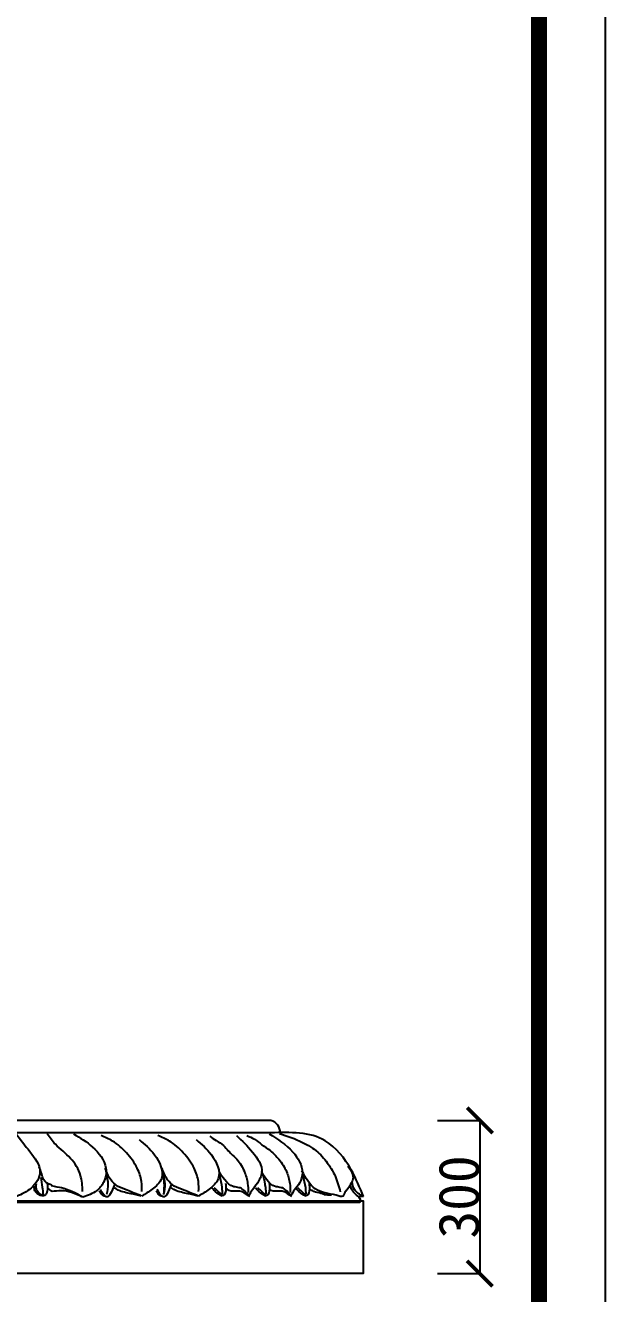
# Model space of a CAD drawing. Extents: x 3172 to 33391, y 13916 to 34175.
# Drawn here: x 32253 to 33391, y 15849 to 18337 of the extents above; entities that cross this region are included whole.
import ezdxf

# ---------------------------------------------------------------- set-up
doc = ezdxf.new("R2010")
doc.units = 0
doc.layers.get('0').update_dxf_attribs({"linetype": 'CONTINUOUS'})
doc.layers.get('DEFPOINTS').update_dxf_attribs({"linetype": 'CONTINUOUS'})
doc.dimstyles.new('ISO-25', dxfattribs={"dimtxt": 2.5, "dimasz": 2.5, "dimexe": 1.25, "dimexo": 0.625, "dimtad": 1, "dimdec": 4, "dimdsep": 46, "dimlunit": 6, "dimtxsty": 'Standard', "dimcen": 2.5, "dimadec": 0, "dimazin": 0, "dimtfac": 1, "dimtdec": 4, "dimtmove": 0, "dimatfit": 3, "dimfxl": 1, "dimtolj": 1, "dimtzin": 0, "dimarcsym": 0})

# ---------------------------------------------------------------- blocks, each defined once
blk = doc.blocks.new('_ARCHTICK')
at = {"color": 0, "linetype": 'ByBlock', "const_width": 0.15}
blk.add_lwpolyline([(-0.5, -0.5), (0.5, 0.5)], dxfattribs=at)
blk = doc.blocks.new('*D145')
at = {"color": 0, "linetype": 'ByBlock'}
for p, q in [((50875.1, 18958.9), (50959.2, 18958.9)), ((50957.9, 18958.9), (50957.9, 18658.6)), ((50875.1, 18658.6), (50959.2, 18658.6))]:
    blk.add_line(p, q, dxfattribs=at)
at = {"layer": 'DEFPOINTS', "color": 0, "linetype": 'ByBlock'}
for p in [(50874.5, 18958.9), (50874.5, 18658.6), (50957.9, 18658.6)]:
    blk.add_point(p, dxfattribs=at)
at = {"color": 0, "linetype": 'ByBlock', "xscale": 50, "yscale": 50, "zscale": 50}
for p, rotation in [((50957.9, 18958.9), 90), ((50957.9, 18658.6), 270)]:
    blk.add_blockref('_ARCHTICK', p, dxfattribs=dict(at, rotation=rotation))
at = {"color": 0, "linetype": 'ByBlock', "insert": (50917.3, 18808.8), "char_height": 80, "attachment_point": 5, "rotation": 90}
blk.add_mtext('\\A1;300', dxfattribs=at)
blk = doc.blocks.new('A$C0E7053C0')
at = {"color": 7}
for p, q in [((2913.4, 497), (1558.9, 497.3)), ((2913.4, 472.9), (1558.9, 473.1)), ((1563.6, 336.9), (3087.6, 336.9)), ((3095.5, 348), (3086.4, 347.3)), ((3088.4, 344.3), (3086.5, 347.3)), ((3090, 340.5), (3088.4, 344.3))]:
    blk.add_line(p, q, dxfattribs=at)
blk.add_lwpolyline([(25.1, 339.6), (3094.9, 339.6), (3094.9, 196.9), (25.1, 196.9)], close=True)
for centre, radius, start, end in [((2907.8, 473.5), 24.2, 357.5973, 76.601), ((3087.6, 339.5), 2.54, 270, 22.629)]:
    blk.add_arc(centre, radius, start, end, dxfattribs=at)
for points, knots in [([(3095.5, 348), (3088.2, 365.5), (3071.3, 406.4), (3017.7, 475.7), (2951.8, 473.9), (2913.4, 472.9)], [0.099613, 0.099613, 0.099613, 0.099613, 27.13902, 63.438292, 114.430828, 114.430828, 114.430828, 114.430828]), ([(2612, 368.2), (2607.5, 372.2), (2597.9, 380.6), (2592.8, 392.2), (2590.4, 398.5)], [0, 0, 0, 0, 8.446488, 17.799198, 17.799198, 17.799198, 17.799198]), ([(2871.6, 348.9), (2865.5, 355.5), (2856.5, 365.1), (2850.3, 365.2), (2827, 370), (2812.3, 397.1)], [0, 0, 0, 0, 11.601605, 16.99706, 21.409038, 21.409038, 21.409038, 21.409038]), ([(2954.3, 348.9), (2948.2, 355.5), (2939.2, 365.1), (2933, 365.2), (2909.7, 370), (2895, 397.1)], [0, 0, 0, 0, 11.601605, 16.99706, 21.409038, 21.409038, 21.409038, 21.409038]), ([(3095.5, 348), (3088.4, 351.8), (3076, 358.4), (3073.9, 371.8), (3073.2, 377.6)], [0.082983, 0.082983, 0.082983, 0.082983, 8.993968, 15.522958, 15.522958, 15.522958, 15.522958]), ([(2542.3, 347.6), (2535.8, 350.5), (2523, 356.2), (2503.1, 360.3), (2489.4, 358.1), (2482.5, 358), (2476.1, 364.6)], [0, 0, 0, 0, 10.069645, 19.740112, 28.25543, 29.548554, 29.548554, 29.548554, 29.548554]), ([(2544.8, 346.6), (2530.5, 354.2), (2510.8, 364.8), (2492.4, 366.4), (2483.3, 369.1)], [0, 0, 0, 0, 22.177127, 30.604038, 30.604038, 30.604038, 30.604038]), ([(2954.9, 348.1), (2953.3, 348.8), (2948.7, 350.9), (2942.9, 357.1), (2929.9, 360), (2918.3, 356.6), (2912.2, 360.7), (2911.5, 361.2)], [0, 0, 0, 0, 2.396591, 7.255409, 11.501689, 20.806641, 22.054369, 22.054369, 22.054369, 22.054369]), ([(3032.4, 350.4), (3020, 350.9), (3017, 352.5), (3009.3, 355), (2999, 356.7), (2992.4, 360.7), (2989.9, 362.5)], [0, 0, 0, 0, 1.597727, 4.818113, 11.492592, 15.972955, 15.972955, 15.972955, 15.972955]), ([(3086.5, 347.3), (3083.3, 349.4), (3077.4, 353.4), (3071.8, 361.9), (3070.1, 367.8), (3069.3, 370.5)], [0, 0, 0, 0, 4.491088, 8.426516, 11.684152, 11.684152, 11.684152, 11.684152])]:
    blk.add_open_spline(points, degree=3, knots=knots, dxfattribs=at)
for points in [[(2413.7, 470.8), (2440.8, 436), (2460.7, 396.2), (2443.5, 364.6), (2414.6, 348.2)], [(2544.4, 358.1), (2540.1, 389.4), (2520.6, 422.7), (2491, 450.5), (2474.5, 470.8)], [(2526.7, 470.8), (2563.8, 445), (2590, 403.5), (2585.4, 375.5), (2572, 359.5), (2544.8, 346.6)], [(2660.3, 357.6), (2659.8, 377.4), (2651.5, 403.3), (2630.2, 433.8), (2603, 456.8), (2580.4, 467.6)], [(2660.3, 357.6), (2659.8, 377.4), (2651.5, 403.3), (2630.2, 433.8), (2603, 456.8), (2580.4, 467.6)], [(2655.4, 459.5), (2685.3, 429.7), (2698.8, 382.7), (2680.7, 362.1), (2660.3, 348.8)], [(2655.4, 459.5), (2685.3, 429.7), (2698.8, 382.7), (2680.7, 362.1), (2660.3, 348.8)], [(2771.9, 357.6), (2771.4, 377.4), (2763.1, 403.3), (2741.8, 433.8), (2714.6, 456.8), (2692, 467.6)], [(2771.9, 357.6), (2771.4, 377.4), (2763.1, 403.3), (2741.8, 433.8), (2714.6, 456.8), (2692, 467.6)], [(2767, 459.5), (2796.9, 429.7), (2810.4, 382.7), (2792.3, 362.1), (2771.9, 348.8)], [(2767, 459.5), (2796.9, 429.7), (2810.4, 382.7), (2792.3, 362.1), (2771.9, 348.8)], [(2793.7, 466.2), (2806.5, 457.6), (2820.8, 447.7), (2830.2, 437.5), (2846.9, 420.9), (2861.7, 396.8), (2868.1, 373.7), (2869.1, 356.1)], [(2846.5, 467.7), (2877.8, 435.1), (2895.9, 394.9), (2887.2, 374.2), (2877.6, 360.9), (2870.3, 350.1)], [(2866.3, 467.6), (2881.6, 460.4), (2896.2, 449.5), (2912.9, 437.5), (2929.5, 420.9), (2944.3, 396.8), (2950.8, 373.7), (2951.7, 356.1)], [(2910.5, 471.1), (2956.9, 435.1), (2975.4, 394.9), (2969.8, 374.2), (2960.2, 360.9), (2953, 350.1)], [(2930.5, 471.8), (2975.8, 454.2), (3005.7, 434.9), (3026.6, 410.7), (3039.6, 388.5), (3049.8, 357.1)], [(2484.2, 370), (2470.7, 377.3), (2462.5, 397.1), (2458.9, 406.2)], [(2612, 368.2), (2599.4, 380.9), (2588.6, 403.5)], [(2723.7, 368.2), (2711, 380.9), (2700.2, 403.5)], [(2723.7, 368.2), (2711, 380.9), (2700.2, 403.5)], [(3042, 350.7), (3000.7, 363.2), (2974.7, 398.2)], [(3064.6, 407.9), (3074.7, 382), (3070.1, 371.9), (3061.8, 359.8), (3059.9, 358), (3055.3, 348.7), (3042, 350.7)], [(2462.5, 385.4), (2465.2, 366.4), (2466.9, 351.8)], [(2474.6, 373.5), (2474.8, 358.7), (2472.6, 353.5), (2468.9, 348.4)], [(2590.4, 390.8), (2594, 372.8), (2591.3, 352)], [(2590.4, 390.8), (2594, 372.8), (2591.3, 352)], [(2702, 390.8), (2703.9, 375), (2702.9, 352)], [(2702, 390.8), (2705.6, 372.8), (2702.9, 352)], [(2812.7, 389.6), (2817.4, 365.4), (2818.3, 353.4)], [(2819.7, 349.4), (2822.9, 352.1), (2826, 366.9), (2825.6, 373.6)], [(2898.2, 389.6), (2902.9, 365.4), (2903.9, 353.4)], [(2905.3, 349.4), (2908.4, 352.1), (2911.5, 366.9), (2911.1, 373.6)], [(2976.6, 389.6), (2981.3, 365.4), (2982.2, 353.4)], [(2983.6, 349.4), (2986.8, 352.1), (2989.9, 366.9), (2989.5, 373.6)], [(2467.9, 349), (2461.6, 350.2), (2450.8, 359.2), (2449.4, 368.3)], [(2467.9, 349), (2454.6, 359.5), (2453.7, 372.5)], [(2592.9, 347.5), (2581.7, 352), (2579, 356.9), (2577.5, 359.1)], [(2592.9, 347.5), (2581.7, 352), (2579, 356.9), (2577.5, 359.1)], [(2606.6, 370.9), (2590.8, 347.1), (2579.3, 361.4)], [(2606.6, 370.9), (2590.8, 347.1), (2579.3, 361.4)], [(2659.9, 348.9), (2631.4, 360.4), (2612.2, 368.1)], [(2659.9, 348.9), (2631.4, 360.4), (2612.2, 368.1)], [(2704.5, 347.5), (2693.3, 352), (2690.6, 356.9), (2689.1, 359.1)], [(2704.5, 347.5), (2693.3, 352), (2690.6, 356.9), (2689.1, 359.1)], [(2718.2, 370.9), (2702.4, 347.1), (2690.9, 361.4)], [(2718.2, 370.9), (2702.4, 347.1), (2690.9, 361.4)], [(2771.5, 348.9), (2743, 360.4), (2723.8, 368.1)], [(2771.5, 348.9), (2743, 360.4), (2723.8, 368.1)], [(2818.2, 348.5), (2805.3, 357.2), (2798.5, 364.4)], [(2819.7, 348.9), (2802.6, 365.1)], [(2872.2, 348.1), (2867.7, 350.4), (2859.4, 356.4), (2850.7, 358.7), (2831, 359.8), (2825.9, 363.7)], [(2903.7, 348.5), (2890.8, 357.2), (2884, 364.4)], [(2905.2, 348.9), (2888.2, 365.1)], [(2982, 348.5), (2969.2, 357.2), (2962.4, 364.4)], [(2983.6, 348.9), (2966.5, 365.1)]]:
    blk.add_spline(points, degree=3, dxfattribs=at)
at = {"color": 7, "end_tangent": (0.209613, 0.977784)}
for points in [[(2659.2, 348.8), (2639.5, 353.4), (2614.1, 360.6), (2605.7, 365.5)], [(2659.2, 348.8), (2639.5, 353.4), (2614.1, 360.6), (2605.7, 365.5)], [(2770.8, 348.8), (2751.1, 353.4), (2725.7, 360.6), (2717.3, 365.5)], [(2770.8, 348.8), (2751.1, 353.4), (2725.7, 360.6), (2717.3, 365.5)]]:
    blk.add_spline(points, degree=3, dxfattribs=at)
at = {"color": 7}
dim = blk.add_linear_dim(base=(3323.7, 196.9), p1=(3240.2, 497.2), p2=(3240.2, 196.9), angle=90, dimstyle='ISO-25', override={"dimtxt": 80, "dimasz": 50, "dimdec": 0, "dimblk1": 'ARCHTICK', "dimblk2": 'ARCHTICK', "dimsah": 1, "dimtdec": 0}, dxfattribs=at)
dim.commit()
dim.dimension.update_dxf_attribs({"geometry": '*D145', "text_midpoint": (3283.1, 347.1), "insert": (-47634.3, -18461.7)})

msp = doc.modelspace()

# ---------------------------------------------------------------- linework, layer by layer
msp.add_lwpolyline([(33391.4628, 13915.60471), (33391.4628, 21569.75185), (23143.96505, 21569.75185), (23143.96505, 13915.60471)], close=True)
at = {"const_width": 31.34804}
msp.add_lwpolyline([(33260.84595, 14046.22155), (33260.84595, 21439.135), (23307.84233, 21439.135), (23307.84233, 14046.22155)], close=True, dxfattribs=at)

# ---------------------------------------------------------------- block references
msp.add_blockref('A$C0E7053C0', (29820.98396, 15691.97334))

doc.saveas('drawing.dxf')
